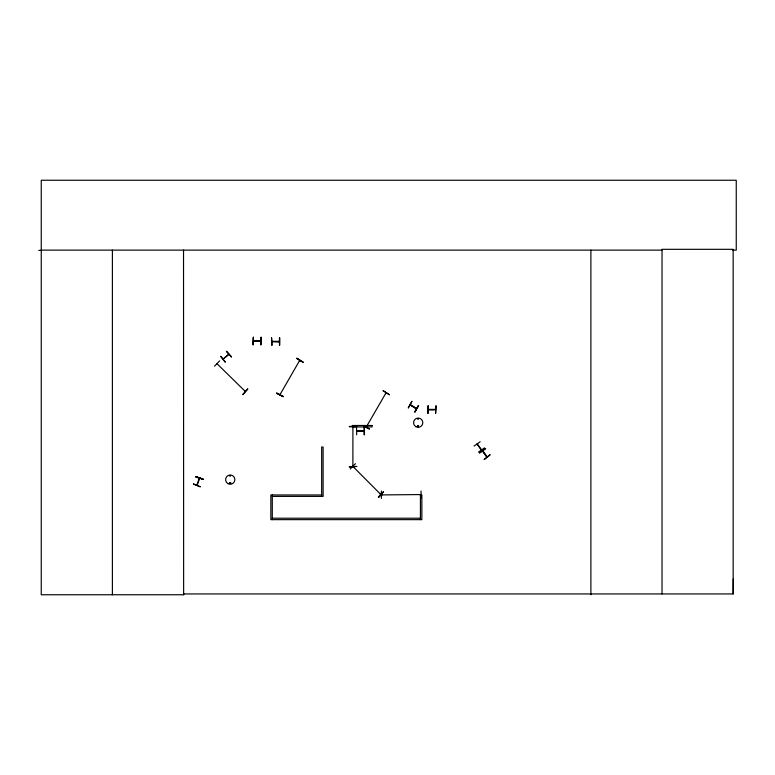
<?xml version="1.0" encoding="UTF-8"?>
<svg xmlns="http://www.w3.org/2000/svg" width="775" height="775" viewBox="0 0 775 775"><rect width="100%" height="100%" fill="white"/><g stroke="black" fill="none" stroke-linecap="round" stroke-linejoin="round"><path stroke-width="1.16" d="M732.627 250.122L736.25 250.122L736.25 180.246L41.249 180.246L41.249 594.754L183.636 594.754L183.539 593.941L733.16 593.941L733.266 578.954M280.221 394.833L280.259 394.02M385.863 393.661L386.289 392.983M410.333 404.938L416.427 408.88M217.068 363.756L245.239 391.423L244.561 391.259M245.191 391.433L244.793 391.026M353.003 466.259L353.371 467.034L352.906 465.639M380.825 494.498L352.858 466.414L353.468 466.715M380.951 494.256L380.506 493.782M352.916 427.626L353.168 426.802L352.838 427.471M353.168 466.453L353.158 465.63M229.846 475.666C230.776 477.235 230.437 474.242 229.913 475.957M229.565 483.077C232.093 480.994 229.4 485.741 229.904 482.496M230.659 483.193C229.972 481.265 229.439 484.762 230.737 483.077M417.793 418.742C418.616 420.321 418.577 417.376 417.832 418.936M417.493 425.969C418.674 428.759 419.236 423.751 417.522 426.153M199.621 478.349L197.208 485.15M353.197 466.356L352.906 465.717M481.507 449.742L477.255 443.872M486.845 457.114L482.641 451.098L486.913 457.066L486.758 456.349M380.225 493.956L380.728 494.44M299.954 360.637L299.412 361.005L299.78 360.356M386.231 393.012L385.64 393.535L386.231 393.099M195.978 477.003L203.089 479.105L195.998 476.954M196.869 485.102L199.34 478.204M417.754 425.901C418.064 428.003 419.294 424.7 417.764 426.037M477.032 444.056L481.294 450.091M381.397 494.595L382.065 494.925M278.535 341.397L279.358 341.397M435.579 409.423L428.188 409.384L429.04 409.762M434.756 409.423L435.502 409.684M276.636 393.293L283.282 396.597L276.656 393.264M296.854 358.263L303.112 362.254L296.873 358.234M280.55 394.213L279.949 394.698L299.663 360.472M299.634 361.131L299.964 360.549M366.623 426.453L366.488 427.296M366.478 427.228L366.478 426.55M385.679 393.468L385.969 392.896M386.008 392.886L366.246 427.064M410.237 405.025L416.34 408.725M414.702 411.835L418.577 405.519M228.828 354.533L223.132 359.048L228.722 354.185M299.683 360.394L299.702 361.082M356.655 431.239L363.998 431.22L356.81 430.948M321.664 494.963L270.853 494.963L270.853 519.647L421.862 519.647L421.862 494.963L420.302 494.925L421.048 494.595M420.951 494.566L381.474 494.915M253.512 340.893L260.846 340.893M260.749 341.174L253.512 341.155L260.691 341.233M272.626 341.736C273.168 341.077 288.329 342.259 272.025 341.659M214.51 366.207L219.635 360.869M355.434 463.692L350.271 469.001M378.607 497.327L383.518 491.767L378.578 497.308M378.345 497.075L383.548 491.805M226.377 351.482L231.318 357.013M474.106 446.061L480.161 441.789M478.456 452.125L484.501 447.853M479.454 452.784L485.489 448.502M479.628 453.036L485.654 448.725M483.116 451.767L482.844 450.885M272.103 341.32L279.262 341.368M349.331 426.444L352.509 426.395M349.331 426.773L356.742 426.676M356.733 430.987L363.988 430.939M356.684 434.814L356.529 427.412M364.085 434.775L364.143 427.364M381.368 491.021L381.368 498.422M421.028 491.021L421.125 498.422M381.474 494.847L382.133 494.586M420.302 494.857L420.97 494.847M38.75 250.412L41.249 250.403M41.249 250.122L662.024 250.122M271.541 337.823L271.899 345.233M279.775 337.823L279.736 345.233M271.948 345.233L271.579 337.823M429.805 409.655L434.058 409.655M428.246 409.684L435.579 409.762M427.761 413.259L428.168 405.848L427.79 413.259M272.287 496.397L323.107 496.397L323.107 447.02L321.664 447.02L321.664 496.397M272.287 518.213L420.428 518.213M482.922 450.992L487.068 456.853M196.104 476.644L203.079 479.144M196.007 476.906L202.982 479.396M296.699 358.544L303.132 362.206M363.088 425.446L369.549 429.059L364.744 426.802M276.82 392.983L283.233 396.684M410.421 404.647L416.572 408.444M352.887 466.356L352.906 426.88M353.487 466.792L353.158 465.707M226.668 351.24L231.522 356.829M364.415 427.364L364.463 434.765M733.16 593.941L733.16 249.318L662.024 249.318L662.024 593.941M590.879 250.122L590.879 594.754M428.12 405.848L428.062 413.259M420.428 494.963L420.428 519.647M279.465 337.823L279.465 345.233M272.287 494.963L272.287 519.647M260.894 337.319L260.894 344.73M253.338 337.319L253.386 344.73M183.53 250.122L183.636 594.754M112.394 250.122L112.394 594.754M193.479 483.978L200.328 486.826L193.459 484.026M383.141 390.697L389.379 394.717L383.141 390.697M411.893 401.353L408.328 407.863L411.893 401.353M418.529 405.49L414.964 411.99L418.529 405.49M247.758 388.982L242.846 394.543L247.758 388.982M220.788 356.345L225.36 362.187L220.71 356.413M490.023 454.828L484.239 459.478L490.023 454.828M356.742 466.434L349.341 466.889L356.742 466.434M253.435 337.319L253.057 344.73L253.435 337.319M261.252 337.319L260.846 344.73L261.252 337.319M435.986 405.848L435.627 413.259L435.986 405.848M372.097 425.485L352.344 425.485L352.344 426.928L372.097 426.928L372.097 425.485M227.918 483.619A4.631 4.631 0 0 0 234.864 479.618A4.631 4.631 0 0 0 227.918 475.608A4.631 4.631 0 0 0 227.918 483.619M415.875 426.696A4.631 4.631 0 0 0 422.811 422.685A4.631 4.631 0 0 0 415.875 418.684A4.631 4.631 0 0 0 415.875 426.696"/></g></svg>
